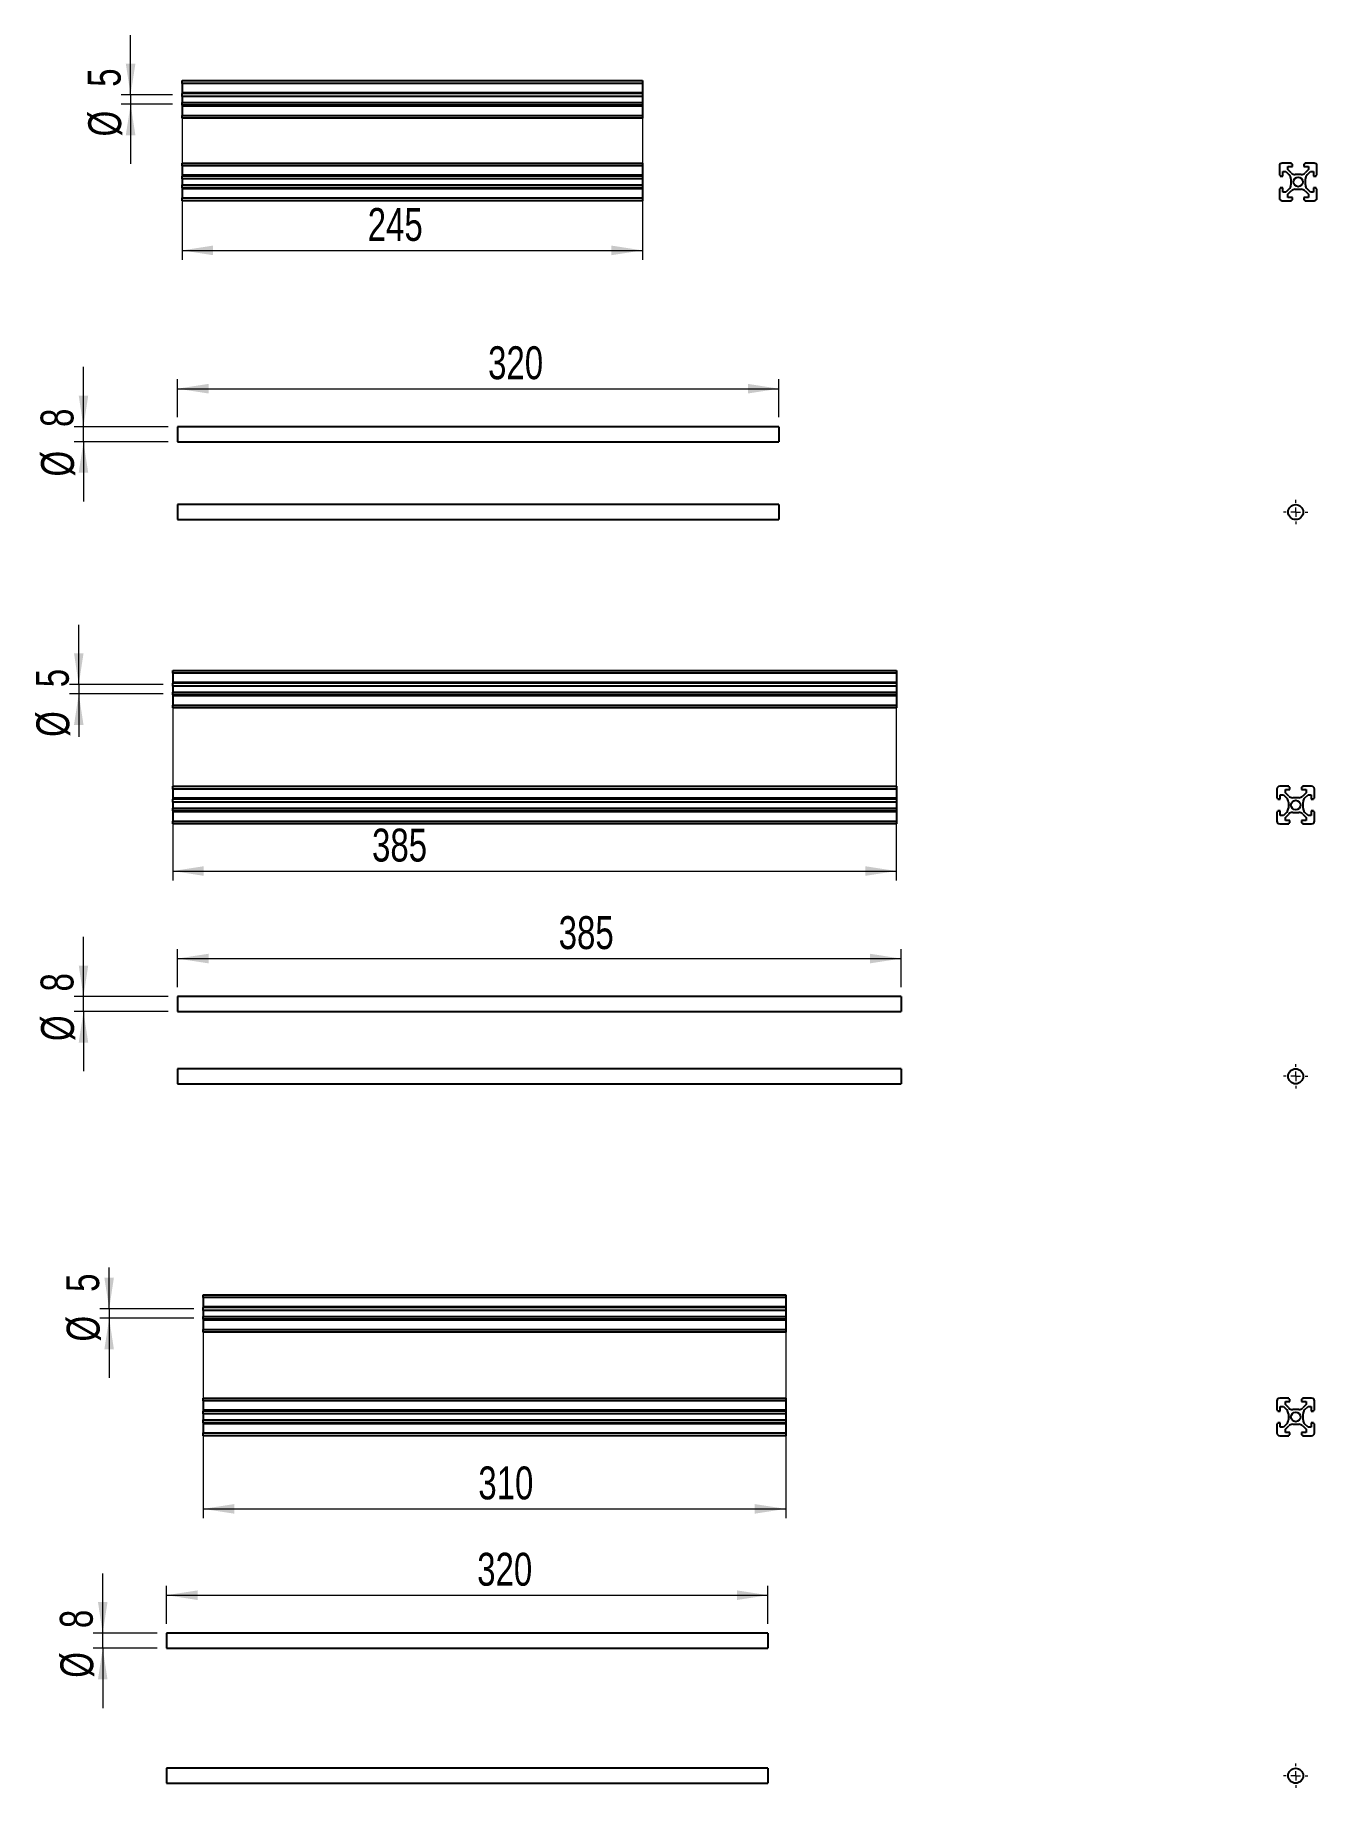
# Model space of a CAD drawing. Header units: millimetres. Extents: x 27 to 163, y 25 to 211.
import ezdxf

# ---------------------------------------------------------------- set-up
doc = ezdxf.new("R2010")
doc.units = ezdxf.units.MM
doc.styles.add('SLDTEXTSTYLE0', font='TXT', dxfattribs={"width": 0.75})
doc.dimstyles.new('SLDDIMSTYLE0', dxfattribs={"dimtxt": 3.5, "dimasz": 3.302, "dimexe": 0, "dimexo": 0.0625, "dimgap": 0.875, "dimtad": 1, "dimlfac": 5, "dimrnd": 1e-09, "dimzin": 12, "dimdsep": 46, "dimtxsty": 'SLDTEXTSTYLE0', "dimsah": 1, "dimcen": 0.09, "dimadec": 0, "dimazin": 3, "dimtfac": 1, "dimtmove": 0, "dimatfit": 0, "dimfxl": 0, "dimfrac": 2, "dimtolj": 1, "dimtzin": 12, "dimarcsym": 0})
doc.dimstyles.new('SLDDIMSTYLE1', dxfattribs={"dimtxt": 3.5, "dimasz": 3.302, "dimexe": 0, "dimexo": 0.0625, "dimgap": 0.875, "dimtad": 1, "dimlfac": 5, "dimrnd": 1e-09, "dimzin": 12, "dimdsep": 46, "dimtxsty": 'SLDTEXTSTYLE0', "dimsah": 1, "dimcen": 0.09, "dimadec": 0, "dimazin": 3, "dimtfac": 1, "dimtofl": 0, "dimtmove": 0, "dimatfit": 3, "dimfxl": 0, "dimfrac": 2, "dimtolj": 1, "dimtzin": 12, "dimarcsym": 0})

# ---------------------------------------------------------------- blocks, each defined once
blk = doc.blocks.new('_D')
at = {"color": 7, "linetype": 'Continuous', "lineweight": 18}
for p, q in [((36.68, 204.68), (36.68, 211.03)), ((41.15, 204.68), (35.68, 204.68)), ((41.15, 203.68), (35.68, 203.68)), ((36.68, 204.68), (36.68, 203.68)), ((36.68, 203.68), (36.68, 197.33))]:
    blk.add_line(p, q, dxfattribs=at)
for points in [[(36.68, 204.68), (37.19, 207.98), (36.17, 207.98)], [(36.68, 203.68), (36.17, 200.38), (37.19, 200.38)]]:
    blk.add_solid(points, dxfattribs=at)
at = {"color": 7, "linetype": 'Continuous', "lineweight": 18, "char_height": 3.5, "attachment_point": 1, "rotation": 90, "style": 'SLDTEXTSTYLE0'}
for s, insert in [('5', (32.12, 205.53)), ('%%c', (32.17, 200.25))]:
    blk.add_mtext(s, dxfattribs=dict(at, insert=insert))
blk = doc.blocks.new('_D_1')
at = {"color": 7, "linetype": 'Continuous', "lineweight": 18}
for p, q in [((42.15, 205.18), (42.15, 187.13)), ((91.15, 205.18), (91.15, 187.13)), ((42.15, 188.13), (91.15, 188.13))]:
    blk.add_line(p, q, dxfattribs=at)
for points in [[(42.15, 188.13), (45.45, 187.62), (45.45, 188.64)], [(91.15, 188.13), (87.85, 188.64), (87.85, 187.62)]]:
    blk.add_solid(points, dxfattribs=at)
at = {"color": 7, "linetype": 'Continuous', "lineweight": 18, "insert": (61.91, 192.64), "char_height": 3.5, "attachment_point": 1, "style": 'SLDTEXTSTYLE0'}
blk.add_mtext('245', dxfattribs=at)
blk = doc.blocks.new('_D_2')
at = {"color": 7, "linetype": 'Continuous', "lineweight": 18}
for p, q in [((31.66, 169.38), (31.66, 175.73)), ((40.66, 169.38), (30.66, 169.38)), ((31.66, 167.78), (31.66, 169.38)), ((40.66, 167.78), (30.66, 167.78)), ((31.66, 167.78), (31.66, 161.43))]:
    blk.add_line(p, q, dxfattribs=at)
for points in [[(31.66, 169.38), (32.17, 172.68), (31.16, 172.68)], [(31.66, 167.78), (31.16, 164.48), (32.17, 164.48)]]:
    blk.add_solid(points, dxfattribs=at)
at = {"color": 7, "linetype": 'Continuous', "lineweight": 18, "char_height": 3.5, "attachment_point": 1, "rotation": 90, "style": 'SLDTEXTSTYLE0'}
for s, insert in [('8', (27.1, 169.35)), ('%%c', (27.15, 164.08))]:
    blk.add_mtext(s, dxfattribs=dict(at, insert=insert))
blk = doc.blocks.new('_D_3')
at = {"color": 7, "linetype": 'Continuous', "lineweight": 18}
for p, q in [((41.66, 170.38), (41.66, 174.42)), ((41.66, 173.42), (105.66, 173.42)), ((105.66, 170.38), (105.66, 174.42))]:
    blk.add_line(p, q, dxfattribs=at)
for points in [[(41.66, 173.42), (44.97, 172.91), (44.97, 173.93)], [(105.66, 173.42), (102.36, 173.93), (102.36, 172.91)]]:
    blk.add_solid(points, dxfattribs=at)
at = {"color": 7, "linetype": 'Continuous', "lineweight": 18, "insert": (74.72, 177.93), "char_height": 3.5, "attachment_point": 1, "style": 'SLDTEXTSTYLE0'}
blk.add_mtext('320', dxfattribs=at)
blk = doc.blocks.new('SW_CENTERMARKSYMBOL_0')
at = {"color": 0, "linetype": 'Continuous', "lineweight": 0}
for p, q in [((-1, 0), (-1.3, 0)), ((0, 0), (-0.5, 0)), ((0, 1), (0, 1.3)), ((0, 0), (0, 0.5)), ((0, 0), (0, -0.5)), ((0, 0), (0.5, 0)), ((1, 0), (1.3, 0)), ((0, -1), (0, -1.3))]:
    blk.add_line(p, q, dxfattribs=at)
blk = doc.blocks.new('_D_4')
at = {"color": 7, "linetype": 'Continuous', "lineweight": 18}
for p, q in [((31.16, 141.96), (31.16, 148.31)), ((40.16, 141.96), (30.16, 141.96)), ((31.16, 141.96), (31.16, 140.96)), ((40.16, 140.96), (30.16, 140.96)), ((31.16, 140.96), (31.16, 136.39))]:
    blk.add_line(p, q, dxfattribs=at)
for points in [[(31.16, 141.96), (31.67, 145.27), (30.66, 145.27)], [(31.16, 140.96), (30.66, 137.66), (31.67, 137.66)]]:
    blk.add_solid(points, dxfattribs=at)
at = {"color": 7, "linetype": 'Continuous', "lineweight": 18, "char_height": 3.5, "attachment_point": 1, "rotation": 90, "style": 'SLDTEXTSTYLE0'}
for s, insert in [('5', (26.6, 141.67)), ('%%c', (26.65, 136.39))]:
    blk.add_mtext(s, dxfattribs=dict(at, insert=insert))
blk = doc.blocks.new('_D_5')
at = {"color": 7, "linetype": 'Continuous', "lineweight": 18}
for p, q in [((41.16, 142.46), (41.16, 121.12)), ((118.16, 142.46), (118.16, 121.12)), ((41.16, 122.12), (118.16, 122.12))]:
    blk.add_line(p, q, dxfattribs=at)
for points in [[(41.16, 122.12), (44.47, 121.61), (44.47, 122.63)], [(118.16, 122.12), (114.86, 122.63), (114.86, 121.61)]]:
    blk.add_solid(points, dxfattribs=at)
at = {"color": 7, "linetype": 'Continuous', "lineweight": 18, "insert": (62.37, 126.63), "char_height": 3.5, "attachment_point": 1, "style": 'SLDTEXTSTYLE0'}
blk.add_mtext('385', dxfattribs=at)
blk = doc.blocks.new('_D_6')
at = {"color": 7, "linetype": 'Continuous', "lineweight": 18}
for p, q in [((31.66, 108.77), (31.66, 115.12)), ((40.66, 108.77), (30.66, 108.77)), ((31.66, 107.17), (31.66, 108.77)), ((40.66, 107.17), (30.66, 107.17)), ((31.66, 107.17), (31.66, 100.82))]:
    blk.add_line(p, q, dxfattribs=at)
for points in [[(31.66, 108.77), (32.17, 112.07), (31.16, 112.07)], [(31.66, 107.17), (31.16, 103.87), (32.17, 103.87)]]:
    blk.add_solid(points, dxfattribs=at)
at = {"color": 7, "linetype": 'Continuous', "lineweight": 18, "char_height": 3.5, "attachment_point": 1, "rotation": 90, "style": 'SLDTEXTSTYLE0'}
for s, insert in [('8', (27.1, 109.31)), ('%%c', (27.15, 104.04))]:
    blk.add_mtext(s, dxfattribs=dict(at, insert=insert))
blk = doc.blocks.new('_D_7')
at = {"color": 7, "linetype": 'Continuous', "lineweight": 18}
for p, q in [((41.66, 109.77), (41.66, 113.81)), ((118.66, 109.77), (118.66, 113.81)), ((41.66, 112.81), (118.66, 112.81))]:
    blk.add_line(p, q, dxfattribs=at)
for points in [[(41.66, 112.81), (44.97, 112.3), (44.97, 113.32)], [(118.66, 112.81), (115.36, 113.32), (115.36, 112.3)]]:
    blk.add_solid(points, dxfattribs=at)
at = {"color": 7, "linetype": 'Continuous', "lineweight": 18, "insert": (82.23, 117.32), "char_height": 3.5, "attachment_point": 1, "style": 'SLDTEXTSTYLE0'}
blk.add_mtext('385', dxfattribs=at)
blk = doc.blocks.new('SW_CENTERMARKSYMBOL_1')
at = {"color": 0, "linetype": 'Continuous', "lineweight": 0}
for p, q in [((-1, 0), (-1.3, 0)), ((0, 0), (-0.5, 0)), ((0, 1), (0, 1.3)), ((0, 0), (0, 0.5)), ((0, 0), (0, -0.5)), ((0, 0), (0.5, 0)), ((1, 0), (1.3, 0)), ((0, -1), (0, -1.3))]:
    blk.add_line(p, q, dxfattribs=at)
blk = doc.blocks.new('_D_8')
at = {"color": 7, "linetype": 'Continuous', "lineweight": 18}
for p, q in [((33.71, 41.05), (33.71, 47.4)), ((39.5, 41.05), (32.71, 41.05)), ((33.71, 39.45), (33.71, 41.05)), ((39.5, 39.45), (32.71, 39.45)), ((33.71, 39.45), (33.71, 33.1))]:
    blk.add_line(p, q, dxfattribs=at)
for points in [[(33.71, 41.05), (34.22, 44.36), (33.21, 44.36)], [(33.71, 39.45), (33.21, 36.15), (34.22, 36.15)]]:
    blk.add_solid(points, dxfattribs=at)
at = {"color": 7, "linetype": 'Continuous', "lineweight": 18, "char_height": 3.5, "attachment_point": 1, "rotation": 90, "style": 'SLDTEXTSTYLE0'}
for s, insert in [('8', (29.15, 41.6)), ('%%c', (29.2, 36.32))]:
    blk.add_mtext(s, dxfattribs=dict(at, insert=insert))
blk = doc.blocks.new('_D_9')
at = {"color": 7, "linetype": 'Continuous', "lineweight": 18}
for p, q in [((40.5, 42.05), (40.5, 46.1)), ((40.5, 45.1), (104.5, 45.1)), ((104.5, 42.05), (104.5, 46.1))]:
    blk.add_line(p, q, dxfattribs=at)
for points in [[(40.5, 45.1), (43.8, 44.59), (43.8, 45.61)], [(104.5, 45.1), (101.2, 45.61), (101.2, 44.59)]]:
    blk.add_solid(points, dxfattribs=at)
at = {"color": 7, "linetype": 'Continuous', "lineweight": 18, "insert": (73.56, 49.61), "char_height": 3.5, "attachment_point": 1, "style": 'SLDTEXTSTYLE0'}
blk.add_mtext('320', dxfattribs=at)
blk = doc.blocks.new('SW_CENTERMARKSYMBOL_2')
at = {"color": 0, "linetype": 'Continuous', "lineweight": 0}
for p, q in [((-1, 0), (-1.3, 0)), ((0, 0), (-0.5, 0)), ((0, 1), (0, 1.3)), ((0, 0), (0, 0.5)), ((0, 0), (0, -0.5)), ((0, 0), (0.5, 0)), ((1, 0), (1.3, 0)), ((0, -1), (0, -1.3))]:
    blk.add_line(p, q, dxfattribs=at)
blk = doc.blocks.new('_D_10')
at = {"color": 7, "linetype": 'Continuous', "lineweight": 18}
for p, q in [((34.4, 75.56), (34.4, 79.94)), ((43.4, 75.56), (33.4, 75.56)), ((34.4, 75.56), (34.4, 74.56)), ((43.4, 74.56), (33.4, 74.56)), ((34.4, 74.56), (34.4, 68.21))]:
    blk.add_line(p, q, dxfattribs=at)
for points in [[(34.4, 75.56), (34.9, 78.86), (33.89, 78.86)], [(34.4, 74.56), (33.89, 71.26), (34.9, 71.26)]]:
    blk.add_solid(points, dxfattribs=at)
at = {"color": 7, "linetype": 'Continuous', "lineweight": 18, "char_height": 3.5, "attachment_point": 1, "rotation": 90, "style": 'SLDTEXTSTYLE0'}
for s, insert in [('5', (29.83, 77.36)), ('%%c', (29.88, 72.08))]:
    blk.add_mtext(s, dxfattribs=dict(at, insert=insert))
blk = doc.blocks.new('_D_11')
at = {"color": 7, "linetype": 'Continuous', "lineweight": 18}
for p, q in [((44.4, 76.06), (44.4, 53.28)), ((106.4, 76.06), (106.4, 53.28)), ((44.4, 54.28), (106.4, 54.28))]:
    blk.add_line(p, q, dxfattribs=at)
for points in [[(44.4, 54.28), (47.7, 53.77), (47.7, 54.79)], [(106.4, 54.28), (103.09, 54.79), (103.09, 53.77)]]:
    blk.add_solid(points, dxfattribs=at)
at = {"color": 7, "linetype": 'Continuous', "lineweight": 18, "insert": (73.68, 58.79), "char_height": 3.5, "attachment_point": 1, "style": 'SLDTEXTSTYLE0'}
blk.add_mtext('310', dxfattribs=at)

msp = doc.modelspace()

# ---------------------------------------------------------------- linework, layer by layer
at = {"color": 7, "linetype": 'Continuous', "lineweight": 25}
for p, q in [((42.1519, 206.182), (91.1519, 206.182)), ((42.1519, 205.882), (42.1519, 206.182)), ((91.1519, 205.882), (42.1519, 205.882)), ((42.1519, 205.882), (42.1519, 204.902)), ((91.1519, 206.182), (91.1519, 205.882)), ((91.1519, 205.882), (91.1519, 204.902)), ((91.1519, 204.902), (42.1519, 204.902)), ((42.1519, 204.902), (42.1519, 204.802)), ((91.1519, 204.802), (42.1519, 204.802)), ((42.1519, 204.5014), (42.1519, 204.802)), ((91.1519, 204.5014), (42.1519, 204.5014)), ((42.1519, 204.5014), (42.1519, 203.8627)), ((42.1519, 203.8627), (91.1519, 203.8627)), ((42.1519, 203.562), (42.1519, 203.8627)), ((91.1519, 203.562), (42.1519, 203.562)), ((42.1519, 203.562), (42.1519, 203.462)), ((91.1519, 203.462), (42.1519, 203.462)), ((42.1519, 203.462), (42.1519, 202.482)), ((91.1519, 204.902), (91.1519, 204.802)), ((91.1519, 204.802), (91.1519, 204.5014)), ((91.1519, 204.5014), (91.1519, 203.8627)), ((91.1519, 203.8627), (91.1519, 203.562)), ((91.1519, 203.562), (91.1519, 203.462)), ((91.1519, 203.462), (91.1519, 202.482)), ((42.1519, 202.482), (91.1519, 202.482)), ((42.1519, 202.182), (42.1519, 202.482)), ((91.1519, 202.182), (42.1519, 202.182)), ((91.1519, 202.482), (91.1519, 202.182)), ((42.1519, 197.4065), (91.1519, 197.4065)), ((42.1519, 197.1065), (42.1519, 197.4065)), ((91.1519, 197.1065), (42.1519, 197.1065)), ((42.1519, 197.1065), (42.1519, 196.1265)), ((91.1519, 196.1265), (42.1519, 196.1265)), ((42.1519, 196.1265), (42.1519, 196.0265)), ((91.1519, 196.0265), (42.1519, 196.0265)), ((42.1519, 195.7258), (42.1519, 196.0265)), ((91.1519, 197.4065), (91.1519, 197.1065)), ((91.1519, 197.1065), (91.1519, 196.1265)), ((91.1519, 196.1265), (91.1519, 196.0265)), ((91.1519, 196.0265), (91.1519, 195.7258)), ((158.9191, 197.1065), (158.9191, 196.1265)), ((158.9191, 196.1265), (159.0129, 196.1265)), ((159.0129, 196.1265), (159.0129, 196.0265)), ((159.0129, 196.0265), (159.2791, 196.0265)), ((160.1991, 197.4065), (159.2191, 197.4065)), ((159.2791, 196.5065), (159.607, 196.5065)), ((159.2791, 196.0265), (159.2791, 196.5065)), ((159.607, 196.5065), (159.9634, 196.1501)), ((159.8191, 197.0465), (160.2991, 197.0465)), ((159.8191, 196.7186), (159.8191, 197.0465)), ((160.1755, 196.3622), (159.8191, 196.7186)), ((160.1991, 197.3127), (160.1991, 197.4065)), ((160.2991, 197.3127), (160.1991, 197.3127)), ((160.2991, 197.0465), (160.2991, 197.3127)), ((161.2384, 196.1865), (160.5997, 196.1865)), ((161.5391, 197.3127), (161.5391, 197.0465)), ((161.6391, 197.3127), (161.5391, 197.3127)), ((161.5391, 197.0465), (162.0191, 197.0465)), ((161.6391, 197.4065), (161.6391, 197.3127)), ((162.6191, 197.4065), (161.6391, 197.4065)), ((162.0191, 196.7186), (161.6627, 196.3622)), ((161.8748, 196.1501), (162.2312, 196.5065)), ((162.0191, 197.0465), (162.0191, 196.7186)), ((162.2312, 196.5065), (162.5591, 196.5065)), ((162.5591, 196.5065), (162.5591, 196.0265)), ((162.5591, 196.0265), (162.8253, 196.0265)), ((162.8253, 196.1265), (162.9191, 196.1265)), ((162.8253, 196.0265), (162.8253, 196.1265)), ((162.9191, 196.1265), (162.9191, 197.1065)), ((91.1519, 195.7258), (42.1519, 195.7258)), ((42.1519, 195.7258), (42.1519, 195.0871)), ((42.1519, 195.0871), (91.1519, 195.0871)), ((42.1519, 194.7865), (42.1519, 195.0871)), ((91.1519, 194.7865), (42.1519, 194.7865)), ((42.1519, 194.7865), (42.1519, 194.6865)), ((91.1519, 194.6865), (42.1519, 194.6865)), ((42.1519, 194.6865), (42.1519, 193.7065)), ((91.1519, 195.7258), (91.1519, 195.0871)), ((91.1519, 195.0871), (91.1519, 194.7865)), ((91.1519, 194.7865), (91.1519, 194.6865)), ((91.1519, 194.6865), (91.1519, 193.7065)), ((158.9191, 194.6865), (158.9191, 193.7065)), ((159.0129, 194.6865), (158.9191, 194.6865)), ((159.0129, 194.7865), (159.0129, 194.6865)), ((159.2791, 194.7865), (159.0129, 194.7865)), ((159.2791, 194.3065), (159.2791, 194.7865)), ((159.607, 194.3065), (159.2791, 194.3065)), ((159.9634, 194.6629), (159.607, 194.3065)), ((159.8191, 194.0943), (160.1755, 194.4507)), ((159.8191, 193.7665), (159.8191, 194.0943)), ((160.1391, 195.7258), (160.1391, 195.0871)), ((160.5997, 194.6265), (161.2384, 194.6265)), ((161.6627, 194.4507), (162.0191, 194.0943)), ((161.6991, 195.0871), (161.6991, 195.7258)), ((162.2312, 194.3065), (161.8748, 194.6629)), ((162.0191, 194.0943), (162.0191, 193.7665)), ((162.5591, 194.3065), (162.2312, 194.3065)), ((162.5591, 194.7865), (162.5591, 194.3065)), ((162.8253, 194.7865), (162.5591, 194.7865)), ((162.8253, 194.6865), (162.8253, 194.7865)), ((162.9191, 194.6865), (162.8253, 194.6865)), ((162.9191, 193.7065), (162.9191, 194.6865)), ((42.1519, 193.7065), (91.1519, 193.7065)), ((42.1519, 193.4065), (42.1519, 193.7065)), ((91.1519, 193.4065), (42.1519, 193.4065)), ((91.1519, 193.7065), (91.1519, 193.4065)), ((159.2191, 193.4065), (160.1991, 193.4065)), ((160.2991, 193.7665), (159.8191, 193.7665)), ((160.1991, 193.5003), (160.2991, 193.5003)), ((160.1991, 193.4065), (160.1991, 193.5003)), ((160.2991, 193.5003), (160.2991, 193.7665)), ((161.5391, 193.7665), (161.5391, 193.5003)), ((162.0191, 193.7665), (161.5391, 193.7665)), ((161.5391, 193.5003), (161.6391, 193.5003)), ((161.6391, 193.5003), (161.6391, 193.4065)), ((161.6391, 193.4065), (162.6191, 193.4065)), ((105.6646, 169.3788), (41.6646, 169.3788)), ((41.6646, 169.3788), (41.6646, 167.7788)), ((105.6646, 169.3788), (105.6646, 167.7788)), ((41.6646, 167.7788), (105.6646, 167.7788)), ((105.6646, 161.0967), (41.6646, 161.0967)), ((41.6646, 161.0967), (41.6646, 159.4967)), ((105.6646, 161.0967), (105.6646, 159.4967)), ((41.6646, 159.4967), (105.6646, 159.4967)), ((41.1634, 143.4643), (118.1634, 143.4643)), ((41.1634, 143.1643), (41.1634, 143.4643)), ((118.1634, 143.1643), (41.1634, 143.1643)), ((41.1634, 143.1643), (41.1634, 142.1843)), ((118.1634, 142.1843), (41.1634, 142.1843)), ((41.1634, 142.1843), (41.1634, 142.0843)), ((118.1634, 142.0843), (41.1634, 142.0843)), ((41.1634, 141.7837), (41.1634, 142.0843)), ((118.1634, 141.7837), (41.1634, 141.7837)), ((41.1634, 141.7837), (41.1634, 141.145)), ((118.1634, 143.4643), (118.1634, 143.1643)), ((118.1634, 143.1643), (118.1634, 142.1843)), ((118.1634, 142.1843), (118.1634, 142.0843)), ((118.1634, 142.0843), (118.1634, 141.7837)), ((118.1634, 141.7837), (118.1634, 141.145)), ((41.1634, 141.145), (118.1634, 141.145)), ((41.1634, 140.8443), (41.1634, 141.145)), ((118.1634, 140.8443), (41.1634, 140.8443)), ((41.1634, 140.8443), (41.1634, 140.7443)), ((118.1634, 140.7443), (41.1634, 140.7443)), ((41.1634, 140.7443), (41.1634, 139.7643)), ((118.1634, 141.145), (118.1634, 140.8443)), ((118.1634, 140.8443), (118.1634, 140.7443)), ((118.1634, 140.7443), (118.1634, 139.7643)), ((41.1634, 139.7643), (118.1634, 139.7643)), ((41.1634, 139.4643), (41.1634, 139.7643)), ((118.1634, 139.4643), (41.1634, 139.4643)), ((118.1634, 139.7643), (118.1634, 139.4643)), ((41.1634, 131.14), (118.1634, 131.14)), ((41.1634, 130.84), (41.1634, 131.14)), ((118.1634, 130.84), (41.1634, 130.84)), ((41.1634, 130.84), (41.1634, 129.86)), ((118.1634, 131.14), (118.1634, 130.84)), ((118.1634, 130.84), (118.1634, 129.86)), ((158.655, 130.84), (158.655, 129.86)), ((159.935, 131.14), (158.955, 131.14)), ((159.555, 130.78), (160.035, 130.78)), ((159.555, 130.4521), (159.555, 130.78)), ((159.935, 131.0462), (159.935, 131.14)), ((160.035, 131.0462), (159.935, 131.0462)), ((160.035, 130.78), (160.035, 131.0462)), ((161.275, 131.0462), (161.275, 130.78)), ((161.375, 131.0462), (161.275, 131.0462)), ((161.275, 130.78), (161.755, 130.78)), ((161.375, 131.14), (161.375, 131.0462)), ((162.355, 131.14), (161.375, 131.14)), ((161.755, 130.78), (161.755, 130.4521)), ((162.655, 129.86), (162.655, 130.84)), ((118.1634, 129.86), (41.1634, 129.86)), ((41.1634, 129.86), (41.1634, 129.76)), ((118.1634, 129.76), (41.1634, 129.76)), ((41.1634, 129.4593), (41.1634, 129.76)), ((118.1634, 129.4593), (41.1634, 129.4593)), ((41.1634, 129.4593), (41.1634, 128.8206)), ((41.1634, 128.8206), (118.1634, 128.8206)), ((41.1634, 128.52), (41.1634, 128.8206)), ((118.1634, 129.86), (118.1634, 129.76)), ((118.1634, 129.76), (118.1634, 129.4593)), ((118.1634, 129.4593), (118.1634, 128.8206)), ((118.1634, 128.8206), (118.1634, 128.52)), ((158.655, 129.86), (158.7488, 129.86)), ((158.7488, 129.86), (158.7488, 129.76)), ((158.7488, 129.76), (159.015, 129.76)), ((159.015, 130.24), (159.3429, 130.24)), ((159.015, 129.76), (159.015, 130.24)), ((159.3429, 130.24), (159.6993, 129.8836)), ((159.9114, 130.0957), (159.555, 130.4521)), ((159.875, 129.4593), (159.875, 128.8206)), ((160.9743, 129.92), (160.3357, 129.92)), ((161.755, 130.4521), (161.3986, 130.0957)), ((161.435, 128.8206), (161.435, 129.4593)), ((161.6107, 129.8836), (161.9671, 130.24)), ((161.9671, 130.24), (162.295, 130.24)), ((162.295, 130.24), (162.295, 129.76)), ((162.295, 129.76), (162.5612, 129.76)), ((162.5612, 129.86), (162.655, 129.86)), ((162.5612, 129.76), (162.5612, 129.86)), ((118.1634, 128.52), (41.1634, 128.52)), ((41.1634, 128.52), (41.1634, 128.42)), ((118.1634, 128.42), (41.1634, 128.42)), ((41.1634, 128.42), (41.1634, 127.44)), ((41.1634, 127.44), (118.1634, 127.44)), ((41.1634, 127.14), (41.1634, 127.44)), ((118.1634, 127.14), (41.1634, 127.14)), ((118.1634, 128.52), (118.1634, 128.42)), ((118.1634, 128.42), (118.1634, 127.44)), ((118.1634, 127.44), (118.1634, 127.14)), ((158.655, 128.42), (158.655, 127.44)), ((158.7488, 128.42), (158.655, 128.42)), ((158.7488, 128.52), (158.7488, 128.42)), ((159.015, 128.52), (158.7488, 128.52)), ((158.955, 127.14), (159.935, 127.14)), ((159.015, 128.04), (159.015, 128.52)), ((159.3429, 128.04), (159.015, 128.04)), ((159.6993, 128.3964), (159.3429, 128.04)), ((159.555, 127.8279), (159.9114, 128.1842)), ((159.555, 127.5), (159.555, 127.8279)), ((160.035, 127.5), (159.555, 127.5)), ((159.935, 127.2338), (160.035, 127.2338)), ((159.935, 127.14), (159.935, 127.2338)), ((160.035, 127.2338), (160.035, 127.5)), ((160.3357, 128.36), (160.9743, 128.36)), ((161.275, 127.5), (161.275, 127.2338)), ((161.755, 127.5), (161.275, 127.5)), ((161.275, 127.2338), (161.375, 127.2338)), ((161.375, 127.2338), (161.375, 127.14)), ((161.375, 127.14), (162.355, 127.14)), ((161.3986, 128.1842), (161.755, 127.8279)), ((161.9671, 128.04), (161.6107, 128.3964)), ((161.755, 127.8279), (161.755, 127.5)), ((162.295, 128.04), (161.9671, 128.04)), ((162.295, 128.52), (162.295, 128.04)), ((162.5612, 128.52), (162.295, 128.52)), ((162.5612, 128.42), (162.5612, 128.52)), ((162.655, 128.42), (162.5612, 128.42)), ((162.655, 127.44), (162.655, 128.42)), ((118.6644, 108.768), (41.6644, 108.768)), ((41.6644, 108.768), (41.6644, 107.168)), ((118.6644, 108.768), (118.6644, 107.168)), ((41.6644, 107.168), (118.6644, 107.168)), ((118.6644, 101.0885), (41.6644, 101.0885)), ((41.6644, 101.0885), (41.6644, 99.4885)), ((118.6644, 101.0885), (118.6644, 99.4885)), ((41.6644, 99.4885), (118.6644, 99.4885)), ((44.3956, 77.061), (106.3956, 77.061)), ((44.3956, 76.761), (44.3956, 77.061)), ((106.3956, 76.761), (44.3956, 76.761)), ((44.3956, 76.761), (44.3956, 75.781)), ((106.3956, 77.061), (106.3956, 76.761)), ((106.3956, 76.761), (106.3956, 75.781)), ((106.3956, 75.781), (44.3956, 75.781)), ((44.3956, 75.781), (44.3956, 75.681)), ((106.3956, 75.681), (44.3956, 75.681)), ((44.3956, 75.3804), (44.3956, 75.681)), ((106.3956, 75.3804), (44.3956, 75.3804)), ((44.3956, 75.3804), (44.3956, 74.7417)), ((44.3956, 74.7417), (106.3956, 74.7417)), ((44.3956, 74.441), (44.3956, 74.7417)), ((106.3956, 75.781), (106.3956, 75.681)), ((106.3956, 75.681), (106.3956, 75.3804)), ((106.3956, 75.3804), (106.3956, 74.7417)), ((106.3956, 74.7417), (106.3956, 74.441)), ((106.3956, 74.441), (44.3956, 74.441)), ((44.3956, 74.441), (44.3956, 74.341)), ((106.3956, 74.341), (44.3956, 74.341)), ((44.3956, 74.341), (44.3956, 73.361)), ((44.3956, 73.361), (106.3956, 73.361)), ((44.3956, 73.061), (44.3956, 73.361)), ((106.3956, 73.061), (44.3956, 73.061)), ((106.3956, 74.441), (106.3956, 74.341)), ((106.3956, 74.341), (106.3956, 73.361)), ((106.3956, 73.361), (106.3956, 73.061)), ((44.3956, 66.0555), (106.3956, 66.0555)), ((44.3956, 65.7555), (44.3956, 66.0555)), ((106.3956, 65.7555), (44.3956, 65.7555)), ((44.3956, 65.7555), (44.3956, 64.7755)), ((106.3956, 66.0555), (106.3956, 65.7555)), ((106.3956, 65.7555), (106.3956, 64.7755)), ((158.655, 65.7555), (158.655, 64.7755)), ((159.935, 66.0555), (158.955, 66.0555)), ((159.555, 65.6955), (160.035, 65.6955)), ((159.555, 65.3677), (159.555, 65.6955)), ((159.9114, 65.0113), (159.555, 65.3677)), ((159.935, 65.9617), (159.935, 66.0555)), ((160.035, 65.9617), (159.935, 65.9617)), ((160.035, 65.6955), (160.035, 65.9617)), ((161.275, 65.9617), (161.275, 65.6955)), ((161.375, 65.9617), (161.275, 65.9617)), ((161.275, 65.6955), (161.755, 65.6955)), ((161.375, 66.0555), (161.375, 65.9617)), ((162.355, 66.0555), (161.375, 66.0555)), ((161.755, 65.3677), (161.3986, 65.0113)), ((161.755, 65.6955), (161.755, 65.3677)), ((162.655, 64.7755), (162.655, 65.7555)), ((106.3956, 64.7755), (44.3956, 64.7755)), ((44.3956, 64.7755), (44.3956, 64.6755)), ((106.3956, 64.6755), (44.3956, 64.6755)), ((44.3956, 64.3749), (44.3956, 64.6755)), ((106.3956, 64.3749), (44.3956, 64.3749)), ((44.3956, 64.3749), (44.3956, 63.7362)), ((44.3956, 63.7362), (106.3956, 63.7362)), ((44.3956, 63.4355), (44.3956, 63.7362)), ((106.3956, 63.4355), (44.3956, 63.4355)), ((44.3956, 63.4355), (44.3956, 63.3355)), ((106.3956, 64.7755), (106.3956, 64.6755)), ((106.3956, 64.6755), (106.3956, 64.3749)), ((106.3956, 64.3749), (106.3956, 63.7362)), ((106.3956, 63.7362), (106.3956, 63.4355)), ((106.3956, 63.4355), (106.3956, 63.3355)), ((158.655, 64.7755), (158.7488, 64.7755)), ((158.7488, 64.7755), (158.7488, 64.6755)), ((158.7488, 64.6755), (159.015, 64.6755)), ((158.7488, 63.4355), (158.7488, 63.3355)), ((159.015, 63.4355), (158.7488, 63.4355)), ((159.015, 65.1555), (159.3429, 65.1555)), ((159.015, 64.6755), (159.015, 65.1555)), ((159.015, 62.9555), (159.015, 63.4355)), ((159.3429, 65.1555), (159.6993, 64.7991)), ((159.875, 64.3749), (159.875, 63.7362)), ((160.9743, 64.8355), (160.3357, 64.8355)), ((161.435, 63.7362), (161.435, 64.3749)), ((161.6107, 64.7991), (161.9671, 65.1555)), ((161.9671, 65.1555), (162.295, 65.1555)), ((162.295, 65.1555), (162.295, 64.6755)), ((162.295, 64.6755), (162.5612, 64.6755)), ((162.295, 63.4355), (162.295, 62.9555)), ((162.5612, 63.4355), (162.295, 63.4355)), ((162.5612, 64.7755), (162.655, 64.7755)), ((162.5612, 64.6755), (162.5612, 64.7755)), ((162.5612, 63.3355), (162.5612, 63.4355)), ((106.3956, 63.3355), (44.3956, 63.3355)), ((44.3956, 63.3355), (44.3956, 62.3555)), ((44.3956, 62.3555), (106.3956, 62.3555)), ((44.3956, 62.0555), (44.3956, 62.3555)), ((106.3956, 62.0555), (44.3956, 62.0555)), ((106.3956, 63.3355), (106.3956, 62.3555)), ((106.3956, 62.3555), (106.3956, 62.0555)), ((158.655, 63.3355), (158.655, 62.3555)), ((158.7488, 63.3355), (158.655, 63.3355)), ((158.955, 62.0555), (159.935, 62.0555)), ((159.3429, 62.9555), (159.015, 62.9555)), ((159.6993, 63.3119), (159.3429, 62.9555)), ((159.555, 62.7434), (159.9114, 63.0998)), ((159.555, 62.4155), (159.555, 62.7434)), ((160.035, 62.4155), (159.555, 62.4155)), ((159.935, 62.1493), (160.035, 62.1493)), ((159.935, 62.0555), (159.935, 62.1493)), ((160.035, 62.1493), (160.035, 62.4155)), ((160.3357, 63.2755), (160.9743, 63.2755)), ((161.275, 62.4155), (161.275, 62.1493)), ((161.755, 62.4155), (161.275, 62.4155)), ((161.275, 62.1493), (161.375, 62.1493)), ((161.375, 62.1493), (161.375, 62.0555)), ((161.375, 62.0555), (162.355, 62.0555)), ((161.3986, 63.0998), (161.755, 62.7434)), ((161.9671, 62.9555), (161.6107, 63.3119)), ((161.755, 62.7434), (161.755, 62.4155)), ((162.295, 62.9555), (161.9671, 62.9555)), ((162.655, 63.3355), (162.5612, 63.3355)), ((162.655, 62.3555), (162.655, 63.3355)), ((104.5, 41.0545), (40.5, 41.0545)), ((40.5, 41.0545), (40.5, 39.4545)), ((104.5, 41.0545), (104.5, 39.4545)), ((40.5, 39.4545), (104.5, 39.4545)), ((104.5, 26.7001), (40.5, 26.7001)), ((40.5, 26.7001), (40.5, 25.1001)), ((104.5, 26.7001), (104.5, 25.1001)), ((40.5, 25.1001), (104.5, 25.1001))]:
    msp.add_line(p, q, dxfattribs=at)
for centre, radius in [((160.9191, 195.4065), 0.5), ((160.655, 160.2967), 0.8), ((160.655, 129.14), 0.5), ((160.655, 100.2885), 0.8), ((160.655, 64.0555), 0.5), ((160.655, 25.9001), 0.8)]:
    msp.add_circle(centre, radius, dxfattribs=at)
for centre, radius, start, end in [((159.2191, 197.1065), 0.3, 90, 180), ((159.5391, 195.7258), 0.6, 0, 45), ((160.5997, 196.7865), 0.6, 225, 270), ((161.2384, 196.7865), 0.6, 270, 315), ((162.2991, 195.7258), 0.6, 135, 180), ((162.6191, 197.1065), 0.3, 0, 90), ((159.5391, 195.0871), 0.6, 315, 0), ((160.5997, 194.0265), 0.6, 90, 135), ((161.2384, 194.0265), 0.6, 45, 90), ((162.2991, 195.0871), 0.6, 180, 225), ((159.2191, 193.7065), 0.3, 180, 270), ((162.6191, 193.7065), 0.3, 270, 0), ((158.955, 130.84), 0.3, 90, 180), ((162.355, 130.84), 0.3, 0, 90), ((159.275, 129.4593), 0.6, 0, 45), ((159.275, 128.8206), 0.6, 315, 0), ((160.3357, 130.52), 0.6, 225, 270), ((160.9743, 130.52), 0.6, 270, 315), ((162.035, 129.4593), 0.6, 135, 180), ((162.035, 128.8206), 0.6, 180, 225), ((158.955, 127.44), 0.3, 180, 270), ((160.3357, 127.76), 0.6, 90, 135), ((160.9743, 127.76), 0.6, 45, 90), ((162.355, 127.44), 0.3, 270, 0), ((158.955, 65.7555), 0.3, 90, 180), ((162.355, 65.7555), 0.3, 0, 90), ((159.275, 64.3749), 0.6, 0, 45), ((159.275, 63.7362), 0.6, 315, 0), ((160.3357, 65.4355), 0.6, 225, 270), ((160.9743, 65.4355), 0.6, 270, 315), ((162.035, 64.3749), 0.6, 135, 180), ((162.035, 63.7362), 0.6, 180, 225), ((158.955, 62.3555), 0.3, 180, 270), ((160.3357, 62.6755), 0.6, 90, 135), ((160.9743, 62.6755), 0.6, 45, 90), ((162.355, 62.3555), 0.3, 270, 0)]:
    msp.add_arc(centre, radius, start, end, dxfattribs=at)

# ---------------------------------------------------------------- block references
at = {"color": 7, "linetype": 'Continuous', "lineweight": 0}
for name, p in [('SW_CENTERMARKSYMBOL_0', (160.655, 160.2967)), ('SW_CENTERMARKSYMBOL_1', (160.655, 100.2885)), ('SW_CENTERMARKSYMBOL_2', (160.655, 25.9001))]:
    msp.add_blockref(name, p, dxfattribs=at)

# ---------------------------------------------------------------- dimensions: what is measured, and where the dimension line sits
at = {"color": 7, "linetype": 'Continuous', "lineweight": 18}
for base, p1, p2, picture, middle in [((36.681, 203.682), (42.1519, 204.682), (42.1519, 203.682), '_D', (36.681, 204.182)), ((31.6646, 169.3788), (41.6646, 167.7788), (41.6646, 169.3788), '_D_2', (31.6646, 168.0083)), ((31.1634, 140.9643), (41.1634, 141.9643), (41.1634, 140.9643), '_D_4', (31.1634, 140.3234)), ((31.6644, 108.768), (41.6644, 107.168), (41.6644, 108.768), '_D_6', (31.6644, 107.968)), ((34.3956, 74.561), (44.3956, 75.561), (44.3956, 74.561), '_D_10', (34.3956, 76.0118)), ((33.7148, 41.0545), (40.5, 39.4545), (40.5, 41.0545), '_D_8', (33.7148, 40.2545))]:
    dim = msp.add_linear_dim(base=base, p1=p1, p2=p2, angle=90, text='%%c<>', dimstyle='SLDDIMSTYLE0', dxfattribs=at)
    dim.commit()
    dim.dimension.update_dxf_attribs({"geometry": picture, "text_midpoint": middle, "dimtype": 160})
for base, p1, p2, picture, middle in [((91.1519, 190.9089), (42.1519, 206.182), (91.1519, 206.182), '_D_1', (65.7922, 190.9089)), ((105.6646, 176.1995), (41.6646, 169.3788), (105.6646, 169.3788), '_D_3', (78.6038, 176.1995)), ((118.1634, 124.9), (41.1634, 143.4643), (118.1634, 143.4643), '_D_5', (66.2487, 124.9)), ((118.6644, 115.5887), (41.6644, 108.768), (118.6644, 108.768), '_D_7', (86.1069, 115.5887)), ((106.3956, 57.061), (44.3956, 77.061), (106.3956, 77.061), '_D_11', (77.5553, 57.061)), ((104.5, 47.8752), (40.5, 41.0545), (104.5, 41.0545), '_D_9', (77.4393, 47.8752))]:
    dim = msp.add_linear_dim(base=base, p1=p1, p2=p2, dimstyle='SLDDIMSTYLE1', dxfattribs=at)
    dim.commit()
    dim.dimension.update_dxf_attribs({"geometry": picture, "text_midpoint": middle, "dimtype": 160})

doc.saveas('drawing.dxf')
